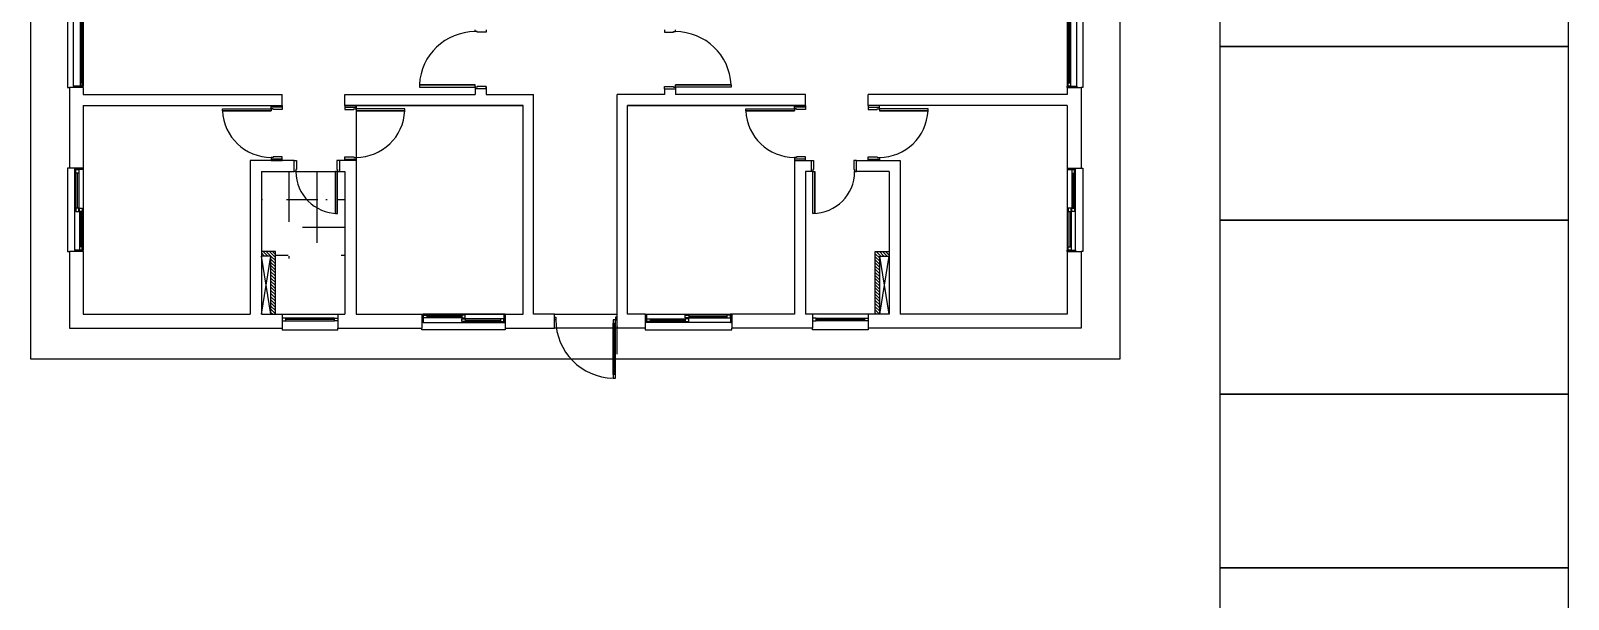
# Model space of a CAD drawing. Header units: millimetres. Extents: x 409504 to 410674, y 7402686 to 14806894.
# Drawn here: x 409972.5 to 409994.6, y 7402882.07 to 7402890.24 of the extents above; entities that cross this region are included whole.
import ezdxf

# ---------------------------------------------------------------- set-up
doc = ezdxf.new("R2010")
doc.units = ezdxf.units.MM
doc.set_wipeout_variables(frame=1)
doc.layers.add('.. Vagas de Garagem', color=2, linetype='Continuous')
doc.layers.add('Edificação Habitacional', color=6, linetype='Continuous')

# ---------------------------------------------------------------- blocks, each defined once
blk = doc.blocks.new('A$C5CAC4E4C')
for p, q in [((0, 0), (0, 16.25)), ((15.65, 16.25), (15.65, 0)), ((0.53, 6.807), (0.53, 3.907)), ((0.615, 3.927), (0.615, 6.787)), ((0.755, 6.787), (0.755, 3.927)), ((14.895, 6.787), (14.895, 3.927)), ((15.035, 3.927), (15.035, 6.787)), ((15.12, 6.807), (15.12, 3.907)), ((0.71, 4.855), (0.71, 3.977)), ((0.725, 4.855), (0.725, 3.977)), ((0.74, 3.977), (0.74, 4.855)), ((14.91, 3.977), (14.91, 4.855)), ((14.925, 4.855), (14.925, 3.977)), ((14.94, 4.855), (14.94, 3.977)), ((0.53, 3.907), (0.555, 3.907)), ((0.555, 3.907), (0.555, 3.807)), ((0.755, 3.907), (0.555, 3.907)), ((0.555, 3.807), (0.555, 2.747)), ((0.555, 3.807), (0.555, 3.807)), ((0.755, 3.927), (0.615, 3.927)), ((0.615, 3.927), (0.615, 3.907)), ((0.74, 3.977), (0.71, 3.977)), ((0.71, 3.977), (0.71, 3.927)), ((0.71, 3.927), (0.74, 3.927)), ((0.74, 3.927), (0.74, 3.977)), ((0.755, 3.907), (0.755, 3.927)), ((0.755, 3.907), (0.755, 3.807)), ((0.755, 3.807), (3.615, 3.807)), ((3.615, 3.647), (3.615, 3.807)), ((4.515, 3.807), (6.385, 3.807)), ((4.515, 3.647), (4.515, 3.807)), ((6.385, 3.887), (6.385, 3.807)), ((6.545, 3.887), (6.385, 3.887)), ((6.545, 3.922), (6.545, 3.807)), ((6.545, 3.807), (7.225, 3.807)), ((7.225, 0.647), (7.225, 3.807)), ((8.425, 0.447), (8.425, 3.807)), ((9.105, 3.807), (8.425, 3.807)), ((9.105, 3.887), (9.105, 3.807)), ((9.105, 3.887), (9.265, 3.887)), ((9.265, 3.887), (9.265, 3.807)), ((11.135, 3.807), (9.265, 3.807)), ((11.135, 3.647), (11.135, 3.807)), ((14.895, 3.807), (12.035, 3.807)), ((12.035, 3.647), (12.035, 3.807)), ((14.895, 3.907), (14.895, 3.927)), ((14.895, 3.927), (15.035, 3.927)), ((14.895, 3.907), (14.895, 3.807)), ((14.895, 3.907), (15.095, 3.907)), ((14.91, 3.927), (14.91, 3.977)), ((14.91, 3.977), (14.94, 3.977)), ((14.94, 3.927), (14.91, 3.927)), ((14.94, 3.977), (14.94, 3.927)), ((15.035, 3.927), (15.035, 3.907)), ((15.095, 3.907), (15.095, 3.807)), ((15.12, 3.907), (15.095, 3.907)), ((15.095, 3.807), (15.095, 2.747)), ((15.095, 3.807), (15.095, 3.807)), ((0.755, 3.647), (3.615, 3.647)), ((0.755, 3.647), (0.755, 2.747)), ((3.455, 3.627), (3.455, 3.647)), ((3.455, 3.647), (3.615, 3.647)), ((3.615, 3.627), (3.455, 3.627)), ((3.615, 3.647), (3.615, 3.627)), ((7.075, 3.647), (4.515, 3.647)), ((4.515, 3.647), (7.075, 3.647)), ((4.675, 3.647), (4.515, 3.647)), ((4.515, 3.647), (4.515, 3.627)), ((4.515, 3.627), (4.675, 3.627)), ((7.075, 3.647), (4.675, 3.647)), ((4.675, 3.647), (4.675, 0.647)), ((4.675, 3.627), (4.675, 3.647)), ((7.075, 0.647), (7.075, 3.647)), ((7.075, 0.647), (7.075, 3.647)), ((7.075, 0.647), (7.075, 3.647)), ((8.575, 0.647), (8.575, 3.647)), ((8.575, 3.647), (11.135, 3.647)), ((11.135, 3.647), (8.575, 3.647)), ((10.975, 3.627), (10.975, 3.647)), ((10.975, 3.647), (11.135, 3.647)), ((11.135, 3.627), (10.975, 3.627)), ((11.135, 3.647), (11.135, 3.627)), ((14.895, 3.647), (12.035, 3.647)), ((12.195, 3.647), (12.035, 3.647)), ((12.035, 3.647), (12.035, 3.627)), ((12.035, 3.627), (12.195, 3.627)), ((12.195, 3.627), (12.195, 3.647)), ((14.895, 3.647), (14.895, 2.747)), ((3.615, 2.877), (3.455, 2.877)), ((3.455, 2.877), (3.455, 2.857)), ((3.615, 2.857), (3.615, 2.877)), ((4.515, 2.877), (4.675, 2.877)), ((4.515, 2.857), (4.515, 2.877)), ((4.675, 2.877), (4.675, 2.857)), ((11.135, 2.877), (10.975, 2.877)), ((10.975, 2.877), (10.975, 2.857)), ((11.135, 2.857), (11.135, 2.877)), ((12.035, 2.877), (12.195, 2.877)), ((12.035, 2.857), (12.035, 2.877)), ((12.195, 2.877), (12.195, 2.857)), ((0.555, 2.747), (0.53, 2.747)), ((0.53, 2.747), (0.53, 1.547)), ((0.755, 2.747), (0.555, 2.747)), ((0.635, 2.727), (0.635, 2.747)), ((0.635, 1.567), (0.635, 2.727)), ((0.755, 2.727), (0.635, 2.727)), ((0.65, 2.677), (0.65, 2.727)), ((0.65, 2.727), (0.69, 2.727)), ((0.65, 2.172), (0.65, 2.677)), ((0.69, 2.677), (0.65, 2.677)), ((0.67, 2.172), (0.67, 2.677)), ((0.69, 2.727), (0.69, 2.677)), ((0.69, 2.677), (0.69, 2.172)), ((0.755, 2.747), (0.755, 2.727)), ((0.755, 2.727), (0.755, 1.567)), ((3.155, 2.857), (3.155, 0.647)), ((3.785, 2.857), (3.155, 2.857)), ((3.315, 2.697), (3.315, 0.647)), ((3.315, 2.697), (3.785, 2.697)), ((3.455, 2.857), (3.615, 2.857)), ((3.785, 2.697), (3.785, 2.857)), ((3.81, 2.697), (4.38, 2.697)), ((4.675, 2.857), (4.435, 2.857)), ((4.435, 2.857), (4.435, 2.697)), ((4.435, 2.697), (4.515, 2.697)), ((4.675, 2.857), (4.515, 2.857)), ((4.515, 2.697), (4.515, 0.647)), ((4.675, 2.857), (4.675, 0.647)), ((10.975, 2.857), (10.975, 0.647)), ((10.975, 2.857), (11.135, 2.857)), ((10.975, 2.857), (11.215, 2.857)), ((11.135, 2.697), (11.135, 0.647)), ((11.215, 2.697), (11.135, 2.697)), ((11.215, 2.857), (11.215, 2.697)), ((11.865, 2.697), (11.865, 2.857)), ((11.865, 2.857), (12.495, 2.857)), ((12.335, 2.697), (11.865, 2.697)), ((12.195, 2.857), (12.035, 2.857)), ((12.335, 2.697), (12.335, 0.647)), ((12.495, 2.857), (12.495, 0.647)), ((14.895, 2.747), (15.095, 2.747)), ((14.895, 2.747), (14.895, 2.727)), ((14.895, 2.727), (14.895, 1.567)), ((14.895, 2.727), (15.015, 2.727)), ((14.96, 2.727), (14.96, 2.677)), ((15, 2.727), (14.96, 2.727)), ((14.96, 2.677), (14.96, 2.172)), ((14.96, 2.677), (15, 2.677)), ((14.98, 2.172), (14.98, 2.677)), ((15, 2.677), (15, 2.727)), ((15, 2.172), (15, 2.677)), ((15.015, 2.727), (15.015, 2.747)), ((15.015, 1.567), (15.015, 2.727)), ((15.095, 2.747), (15.12, 2.747)), ((15.12, 2.747), (15.12, 1.547)), ((0.69, 2.172), (0.65, 2.172)), ((0.65, 2.172), (0.65, 2.122)), ((0.65, 2.122), (0.69, 2.122)), ((0.69, 2.122), (0.69, 2.172)), ((0.7, 2.122), (0.7, 2.172)), ((0.7, 2.172), (0.74, 2.172)), ((0.7, 2.122), (0.7, 1.617)), ((0.74, 2.122), (0.7, 2.122)), ((0.72, 2.122), (0.72, 1.617)), ((0.74, 2.172), (0.74, 2.122)), ((0.74, 1.617), (0.74, 2.122)), ((14.91, 2.172), (14.91, 2.122)), ((14.95, 2.172), (14.91, 2.172)), ((14.91, 1.617), (14.91, 2.122)), ((14.91, 2.122), (14.95, 2.122)), ((14.93, 2.122), (14.93, 1.617)), ((14.95, 2.122), (14.95, 2.172)), ((14.95, 2.122), (14.95, 1.617)), ((14.96, 2.122), (14.96, 2.172)), ((14.96, 2.172), (15, 2.172)), ((15, 2.122), (14.96, 2.122)), ((15, 2.172), (15, 2.122)), ((0.53, 1.547), (0.555, 1.547)), ((0.555, 1.547), (0.555, 0.447)), ((0.755, 1.547), (0.555, 1.547)), ((0.755, 1.567), (0.635, 1.567)), ((0.635, 1.567), (0.635, 1.547)), ((0.74, 1.617), (0.7, 1.617)), ((0.7, 1.617), (0.7, 1.567)), ((0.7, 1.567), (0.74, 1.567)), ((0.74, 1.567), (0.74, 1.617)), ((0.755, 1.547), (0.755, 1.567)), ((0.755, 1.547), (0.755, 0.647)), ((3.515, 1.547), (3.315, 1.547)), ((3.515, 0.647), (3.515, 1.547)), ((12.135, 0.647), (12.135, 1.547)), ((12.135, 1.547), (12.335, 1.547)), ((14.895, 1.547), (14.895, 1.567)), ((14.895, 1.567), (15.015, 1.567)), ((14.895, 1.547), (15.095, 1.547)), ((14.895, 1.547), (14.895, 0.647)), ((14.91, 1.567), (14.91, 1.617)), ((14.91, 1.617), (14.95, 1.617)), ((14.95, 1.567), (14.91, 1.567)), ((14.95, 1.617), (14.95, 1.567)), ((15.015, 1.567), (15.015, 1.547)), ((15.095, 1.547), (15.095, 0.447)), ((15.12, 1.547), (15.095, 1.547)), ((3.315, 0.647), (3.45, 1.482)), ((3.45, 0.647), (3.315, 1.482)), ((3.45, 1.482), (3.315, 1.482)), ((3.45, 0.647), (3.45, 1.482)), ((12.335, 0.647), (12.2, 1.482)), ((12.2, 0.647), (12.335, 1.482)), ((12.2, 0.647), (12.2, 1.482)), ((12.2, 1.482), (12.335, 1.482)), ((0.555, 0.447), (3.615, 0.447)), ((0.755, 0.647), (3.155, 0.647)), ((3.315, 0.647), (3.615, 0.647)), ((3.615, 0.647), (3.615, 0.447)), ((3.615, 0.647), (3.615, 0.447)), ((3.615, 0.647), (4.415, 0.647)), ((3.665, 0.591), (3.615, 0.591)), ((3.615, 0.591), (3.615, 0.551)), ((3.615, 0.551), (3.665, 0.551)), ((3.615, 0.447), (3.615, 0.422)), ((4.365, 0.591), (3.665, 0.591)), ((3.665, 0.551), (3.665, 0.591)), ((4.365, 0.571), (3.665, 0.571)), ((3.665, 0.551), (4.365, 0.551)), ((4.365, 0.551), (4.365, 0.591)), ((4.365, 0.591), (4.415, 0.591)), ((4.415, 0.551), (4.365, 0.551)), ((4.415, 0.647), (4.415, 0.447)), ((4.415, 0.647), (4.415, 0.447)), ((4.415, 0.647), (4.515, 0.647)), ((4.415, 0.591), (4.415, 0.551)), ((4.415, 0.447), (5.62, 0.447)), ((4.415, 0.422), (4.415, 0.447)), ((4.675, 0.647), (7.075, 0.647)), ((4.675, 0.647), (5.62, 0.647)), ((5.62, 0.647), (5.62, 0.447)), ((5.62, 0.647), (5.64, 0.647)), ((5.64, 0.527), (5.62, 0.527)), ((5.62, 0.422), (5.62, 0.447)), ((6.8, 0.647), (5.64, 0.647)), ((5.64, 0.647), (5.64, 0.527)), ((5.64, 0.632), (5.69, 0.632)), ((5.64, 0.592), (5.64, 0.632)), ((5.69, 0.592), (5.64, 0.592)), ((5.64, 0.527), (6.8, 0.527)), ((5.69, 0.632), (6.195, 0.632)), ((5.69, 0.632), (5.69, 0.592)), ((6.195, 0.612), (5.69, 0.612)), ((6.195, 0.592), (5.69, 0.592)), ((6.245, 0.632), (6.195, 0.632)), ((6.195, 0.632), (6.195, 0.592)), ((6.195, 0.592), (6.245, 0.592)), ((6.195, 0.582), (6.245, 0.582)), ((6.195, 0.542), (6.195, 0.582)), ((6.245, 0.542), (6.195, 0.542)), ((6.245, 0.592), (6.245, 0.632)), ((6.75, 0.582), (6.245, 0.582)), ((6.245, 0.582), (6.245, 0.542)), ((6.245, 0.562), (6.75, 0.562)), ((6.245, 0.542), (6.75, 0.542)), ((6.8, 0.582), (6.75, 0.582)), ((6.75, 0.582), (6.75, 0.542)), ((6.75, 0.542), (6.8, 0.542)), ((6.82, 0.647), (6.8, 0.647)), ((6.8, 0.647), (6.8, 0.527)), ((6.8, 0.542), (6.8, 0.582)), ((6.8, 0.527), (6.82, 0.527)), ((6.82, 0.647), (6.82, 0.447)), ((6.82, 0.647), (7.075, 0.647)), ((6.82, 0.447), (7.225, 0.447)), ((6.82, 0.447), (7.525, 0.447)), ((6.82, 0.447), (6.82, 0.422)), ((7.525, 0.647), (7.225, 0.647)), ((7.525, 0.647), (8.425, 0.647)), ((7.525, 0.447), (7.525, 0.647)), ((7.525, 0.447), (7.525, 0.467)), ((8.425, 0.447), (7.525, 0.447)), ((8.425, 0.467), (8.425, 0.447)), ((8.83, 0.447), (8.425, 0.447)), ((8.425, 0.072), (8.425, 0.447)), ((8.83, 0.647), (8.575, 0.647)), ((8.83, 0.647), (8.83, 0.447)), ((8.83, 0.647), (8.85, 0.647)), ((8.85, 0.527), (8.83, 0.527)), ((8.83, 0.447), (8.83, 0.422)), ((8.85, 0.647), (10.055, 0.647)), ((8.85, 0.647), (8.85, 0.527)), ((8.85, 0.582), (8.9, 0.582)), ((8.85, 0.542), (8.85, 0.582)), ((8.9, 0.542), (8.85, 0.542)), ((10.055, 0.527), (8.85, 0.527)), ((8.9, 0.582), (9.405, 0.582)), ((8.9, 0.582), (8.9, 0.542)), ((9.405, 0.562), (8.9, 0.562)), ((9.405, 0.542), (8.9, 0.542)), ((9.405, 0.632), (9.455, 0.632)), ((9.405, 0.592), (9.405, 0.632)), ((9.455, 0.592), (9.405, 0.592)), ((9.455, 0.582), (9.405, 0.582)), ((9.405, 0.582), (9.405, 0.542)), ((9.405, 0.542), (9.455, 0.542)), ((10.005, 0.632), (9.455, 0.632)), ((9.455, 0.632), (9.455, 0.592)), ((9.455, 0.612), (10.005, 0.612)), ((9.455, 0.592), (10.005, 0.592)), ((9.455, 0.542), (9.455, 0.582)), ((10.055, 0.632), (10.005, 0.632)), ((10.005, 0.632), (10.005, 0.592)), ((10.005, 0.592), (10.055, 0.592)), ((10.075, 0.647), (10.055, 0.647)), ((10.055, 0.647), (10.055, 0.527)), ((10.055, 0.592), (10.055, 0.632)), ((10.055, 0.527), (10.075, 0.527)), ((10.075, 0.647), (10.075, 0.447)), ((10.975, 0.647), (10.075, 0.647)), ((11.235, 0.447), (10.075, 0.447)), ((10.075, 0.422), (10.075, 0.447)), ((11.235, 0.647), (11.135, 0.647)), ((11.235, 0.647), (11.235, 0.447)), ((11.235, 0.647), (11.235, 0.447)), ((12.035, 0.647), (11.235, 0.647)), ((11.285, 0.591), (11.235, 0.591)), ((11.235, 0.591), (11.235, 0.551)), ((11.235, 0.551), (11.285, 0.551)), ((11.235, 0.422), (11.235, 0.447)), ((11.285, 0.591), (11.985, 0.591)), ((11.285, 0.551), (11.285, 0.591)), ((11.285, 0.571), (11.985, 0.571)), ((11.985, 0.551), (11.285, 0.551)), ((11.985, 0.551), (11.985, 0.591)), ((11.985, 0.591), (12.035, 0.591)), ((12.035, 0.551), (11.985, 0.551)), ((12.035, 0.647), (12.035, 0.447)), ((12.035, 0.647), (12.035, 0.447)), ((12.335, 0.647), (12.035, 0.647)), ((12.035, 0.591), (12.035, 0.551)), ((15.095, 0.447), (12.035, 0.447)), ((12.035, 0.447), (12.035, 0.422)), ((14.895, 0.647), (12.495, 0.647)), ((3.615, 0.422), (4.415, 0.422)), ((6.82, 0.422), (5.62, 0.422)), ((8.83, 0.422), (10.075, 0.422)), ((12.035, 0.422), (11.235, 0.422))]:
    blk.add_line(p, q)
at = {"linetype": 'Continuous'}
for p, q in [((3.715, 1.977), (3.715, 2.697)), ((4.115, 2.174), (4.115, 2.697)), ((3.315, 2.297), (3.33, 2.297)), ((3.676, 2.297), (3.963, 2.297)), ((3.963, 2.297), (4.126, 2.297)), ((4.239, 2.297), (4.261, 2.297)), ((4.375, 2.297), (4.38, 2.297)), ((4.41, 2.297), (4.515, 2.297)), ((4.115, 1.672), (4.115, 2.174)), ((3.315, 1.897), (3.325, 1.897)), ((3.905, 1.897), (4.515, 1.897)), ((3.34, 1.547), (3.405, 1.482)), ((3.385, 1.547), (3.45, 1.482)), ((3.43, 1.547), (3.515, 1.462)), ((3.475, 1.547), (3.515, 1.506)), ((12.15, 1.547), (12.215, 1.482)), ((12.195, 1.547), (12.26, 1.482)), ((12.24, 1.547), (12.305, 1.482)), ((12.285, 1.547), (12.335, 1.497)), ((12.33, 1.547), (12.335, 1.542)), ((3.315, 1.527), (3.36, 1.482)), ((3.315, 1.482), (3.315, 1.482)), ((3.45, 1.482), (3.515, 1.417)), ((3.45, 1.437), (3.515, 1.372)), ((3.45, 1.392), (3.515, 1.327)), ((3.45, 1.347), (3.515, 1.282)), ((3.515, 1.497), (3.7, 1.497)), ((3.715, 1.447), (3.715, 1.482)), ((4.462, 1.497), (4.515, 1.497)), ((12.135, 1.517), (12.2, 1.452)), ((12.135, 1.473), (12.2, 1.408)), ((12.135, 1.428), (12.2, 1.363)), ((12.135, 1.383), (12.2, 1.318)), ((12.135, 1.338), (12.2, 1.273)), ((3.45, 1.302), (3.515, 1.237)), ((3.45, 1.257), (3.515, 1.192)), ((3.45, 1.212), (3.515, 1.147)), ((3.45, 1.167), (3.515, 1.102)), ((3.45, 1.122), (3.515, 1.057)), ((12.135, 1.293), (12.2, 1.228)), ((12.135, 1.248), (12.2, 1.183)), ((12.135, 1.203), (12.2, 1.138)), ((12.135, 1.158), (12.2, 1.093)), ((12.135, 1.113), (12.2, 1.048)), ((3.45, 1.078), (3.515, 1.013)), ((3.45, 1.033), (3.515, 0.968)), ((3.45, 0.988), (3.515, 0.923)), ((3.45, 0.943), (3.515, 0.878)), ((3.45, 0.898), (3.515, 0.833)), ((12.135, 1.068), (12.2, 1.003)), ((12.135, 1.024), (12.2, 0.959)), ((12.135, 0.979), (12.2, 0.914)), ((12.135, 0.934), (12.2, 0.869)), ((12.135, 0.889), (12.2, 0.824)), ((3.45, 0.853), (3.515, 0.788)), ((3.45, 0.808), (3.515, 0.743)), ((3.45, 0.763), (3.515, 0.698)), ((3.45, 0.718), (3.515, 0.653)), ((3.45, 0.673), (3.477, 0.647)), ((12.135, 0.844), (12.2, 0.779)), ((12.135, 0.799), (12.2, 0.734)), ((12.135, 0.754), (12.2, 0.689)), ((12.135, 0.709), (12.197, 0.647)), ((12.135, 0.664), (12.152, 0.647))]:
    blk.add_line(p, q, dxfattribs=at)
for points in [[(6.545, 4.737), (6.545, 4.702), (6.415, 4.702), (6.415, 4.712), (6.385, 4.712), (6.385, 4.737)], [(9.105, 4.737), (9.105, 4.702), (9.235, 4.702), (9.235, 4.712), (9.265, 4.712), (9.265, 4.737)], [(5.585, 3.947), (5.585, 3.912), (6.385, 3.912), (6.385, 3.947), (5.585, 3.947), (6.385, 3.947)], [(6.545, 3.887), (6.545, 3.922), (6.415, 3.922), (6.415, 3.912), (6.385, 3.912), (6.385, 3.887)], [(9.105, 3.887), (9.105, 3.922), (9.235, 3.922), (9.235, 3.912), (9.265, 3.912), (9.265, 3.887)], [(10.065, 3.947), (10.065, 3.912), (9.265, 3.912), (9.265, 3.947), (10.065, 3.947), (9.265, 3.947)], [(2.755, 3.572), (2.755, 3.602), (3.455, 3.602), (3.455, 3.572), (2.755, 3.572), (3.455, 3.572)], [(3.615, 3.627), (3.615, 3.592), (3.485, 3.592), (3.485, 3.602), (3.455, 3.602), (3.455, 3.627)], [(4.515, 3.627), (4.515, 3.592), (4.645, 3.592), (4.645, 3.602), (4.675, 3.602), (4.675, 3.627)], [(5.375, 3.572), (5.375, 3.602), (4.675, 3.602), (4.675, 3.572), (5.375, 3.572), (4.675, 3.572)], [(10.275, 3.572), (10.275, 3.602), (10.975, 3.602), (10.975, 3.572), (10.275, 3.572), (10.975, 3.572)], [(11.135, 3.627), (11.135, 3.592), (11.005, 3.592), (11.005, 3.602), (10.975, 3.602), (10.975, 3.627)], [(12.035, 3.627), (12.035, 3.592), (12.165, 3.592), (12.165, 3.602), (12.195, 3.602), (12.195, 3.627)], [(12.895, 3.572), (12.895, 3.602), (12.195, 3.602), (12.195, 3.572), (12.895, 3.572), (12.195, 3.572)], [(3.615, 2.877), (3.615, 2.912), (3.485, 2.912), (3.485, 2.902), (3.455, 2.902), (3.455, 2.877)], [(4.515, 2.877), (4.515, 2.912), (4.645, 2.912), (4.645, 2.902), (4.675, 2.902), (4.675, 2.877)], [(11.135, 2.877), (11.135, 2.912), (11.005, 2.912), (11.005, 2.902), (10.975, 2.902), (10.975, 2.877)], [(12.035, 2.877), (12.035, 2.912), (12.165, 2.912), (12.165, 2.902), (12.195, 2.902), (12.195, 2.877)], [(3.785, 2.857), (3.82, 2.857), (3.82, 2.727), (3.81, 2.727), (3.81, 2.697), (3.785, 2.697)], [(4.38, 2.097), (4.41, 2.097), (4.41, 2.697), (4.38, 2.697), (4.38, 2.097), (4.38, 2.697)], [(4.435, 2.857), (4.4, 2.857), (4.4, 2.727), (4.41, 2.727), (4.41, 2.697), (4.435, 2.697)], [(11.215, 2.857), (11.25, 2.857), (11.25, 2.727), (11.24, 2.727), (11.24, 2.697), (11.215, 2.697)], [(11.27, 2.097), (11.24, 2.097), (11.24, 2.697), (11.27, 2.697), (11.27, 2.097), (11.27, 2.697)], [(11.865, 2.857), (11.83, 2.857), (11.83, 2.727), (11.84, 2.727), (11.84, 2.697), (11.865, 2.697)]]:
    blk.add_lwpolyline(points)
blk.add_lwpolyline([(7.525, 0.567), (7.525, 0.602), (7.545, 0.602), (7.545, 0.567)], close=True)
for centre, radius, start, end in [((6.386, 3.91), 0.801, 90.0418, 177.3958), ((9.264, 3.91), 0.801, 2.6042, 89.9582), ((3.456, 3.603), 0.701, 182.5619, 269.947), ((4.674, 3.603), 0.701, 270.053, 357.4381), ((10.976, 3.603), 0.701, 182.5619, 269.947), ((12.194, 3.603), 0.701, 270.053, 357.4381), ((4.41, 2.697), 0.6, 180, 270), ((11.24, 2.697), 0.6, 270, 360)]:
    blk.add_arc(centre, radius, start, end)
blk.add_wipeout([(8.37, -0.273), (8.405, -0.273), (8.405, 0.567), (8.37, 0.567)])
for p, q in [((8.37, -0.223), (8.37, 0.517)), ((8.388, -0.223), (8.388, 0.517)), ((8.405, -0.223), (8.405, 0.517)), ((15.65, 0), (0, 0))]:
    blk.add_line(p, q)
for points in [[(8.405, 0.567), (8.37, 0.567), (8.37, 0.517), (8.405, 0.517)], [(8.425, 0.567), (8.425, 0.602), (8.405, 0.602), (8.405, 0.567)], [(8.405, -0.223), (8.37, -0.223), (8.37, -0.273), (8.405, -0.273)]]:
    blk.add_lwpolyline(points, close=True)
blk.add_arc((8.388, 0.569), 0.843, 180.152, 268.8098)

msp = doc.modelspace()

# ---------------------------------------------------------------- linework, layer by layer
at = {"layer": '.. Vagas de Garagem'}
for points in [[(409989.597, 7402892.517), (409994.597, 7402892.517), (409994.597, 7402890.017), (409989.597, 7402890.017), (409989.597, 7402892.517)], [(409989.597, 7402890.017), (409994.597, 7402890.017), (409994.597, 7402887.517), (409989.597, 7402887.517), (409989.597, 7402890.017)], [(409989.597, 7402887.517), (409994.597, 7402887.517), (409994.597, 7402885.017), (409989.597, 7402885.017), (409989.597, 7402887.517)], [(409989.597, 7402885.017), (409994.597, 7402885.017), (409994.597, 7402882.517), (409989.597, 7402882.517), (409989.597, 7402885.017)], [(409989.597, 7402882.517), (409994.597, 7402882.517), (409994.597, 7402880.017), (409989.597, 7402880.017), (409989.597, 7402882.517)]]:
    msp.add_lwpolyline(points, dxfattribs=at)

# ---------------------------------------------------------------- block references
at = {"layer": 'Edificação Habitacional'}
msp.add_blockref('A$C5CAC4E4C', (409972.502, 7402885.52), dxfattribs=at)

doc.saveas('drawing.dxf')
